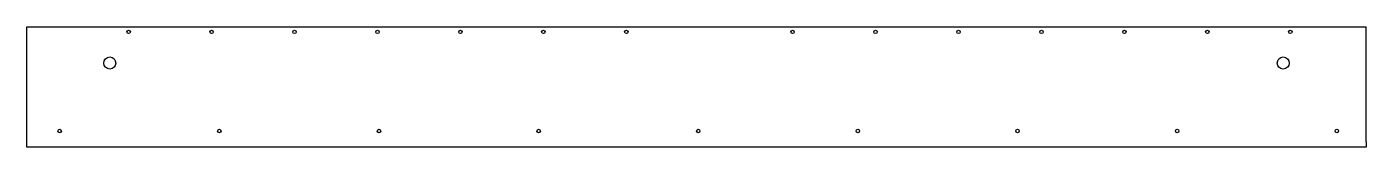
# Model space of a CAD drawing. Extents: x 0 to 96.9, y 0 to 8.8.
import ezdxf

# ---------------------------------------------------------------- set-up
doc = ezdxf.new("R2010")
doc.units = 0
doc.header["$LTSCALE"] = 1.21
doc.layers.get('0').update_dxf_attribs({"linetype": 'CONTINUOUS'})
doc.layers.add('DTM_AXES', color=7, linetype='CONTINUOUS')
doc.layers.add('DTM_SURFS', color=7, linetype='CONTINUOUS')

msp = doc.modelspace()

# ---------------------------------------------------------------- linework, layer by layer
at = {"color": 3, "linetype": 'CONTINUOUS'}
for p, q in [((0, 0.473), (0, 1.843)), ((96.88, 0.473), (96.88, 1.843)), ((0, 0), (0, 0.399)), ((96.88, 0), (0, 0)), ((96.88, 0.399), (96.88, 0))]:
    msp.add_line(p, q, dxfattribs=at)
at = {"layer": 'DTM_AXES', "color": 3, "linetype": 'CONTINUOUS'}
for p, q in [((0, 3.639), (0, 3.713)), ((96.88, 3.639), (96.88, 3.713)), ((0, 2.306), (0, 2.38)), ((96.88, 2.306), (96.88, 2.38)), ((0, 1.843), (0, 1.917)), ((96.88, 1.843), (96.88, 1.917)), ((0, 0.399), (0, 0.473)), ((96.88, 0.399), (96.88, 0.473))]:
    msp.add_line(p, q, dxfattribs=at)
for centre, radius in [((7.365, 8.383), 0.125), ((13.365, 8.383), 0.125), ((19.365, 8.383), 0.125), ((25.365, 8.383), 0.125), ((31.365, 8.383), 0.125), ((37.365, 8.383), 0.125), ((43.365, 8.383), 0.125), ((55.39, 8.383), 0.125), ((61.39, 8.383), 0.125), ((67.39, 8.383), 0.125), ((73.39, 8.383), 0.125), ((79.39, 8.383), 0.125), ((85.39, 8.383), 0.125), ((91.39, 8.383), 0.125), ((6, 6.123), 0.438), ((90.88, 6.123), 0.438), ((2.38, 1.183), 0.125), ((13.927, 1.183), 0.125), ((25.473, 1.183), 0.125), ((37.02, 1.183), 0.125), ((48.566, 1.183), 0.125), ((60.113, 1.183), 0.125), ((71.66, 1.183), 0.125), ((83.206, 1.183), 0.125), ((94.753, 1.183), 0.125)]:
    msp.add_circle(centre, radius, dxfattribs=at)
at = {"layer": 'DTM_SURFS', "color": 3, "linetype": 'CONTINUOUS'}
for p, q in [((0, 3.713), (0, 8.763)), ((0, 8.763), (96.88, 8.763)), ((96.88, 3.713), (96.88, 8.763)), ((0, 2.38), (0, 3.639)), ((96.88, 2.38), (96.88, 3.639)), ((0, 1.917), (0, 2.306)), ((96.88, 1.917), (96.88, 2.306))]:
    msp.add_line(p, q, dxfattribs=at)

doc.saveas('drawing.dxf')
